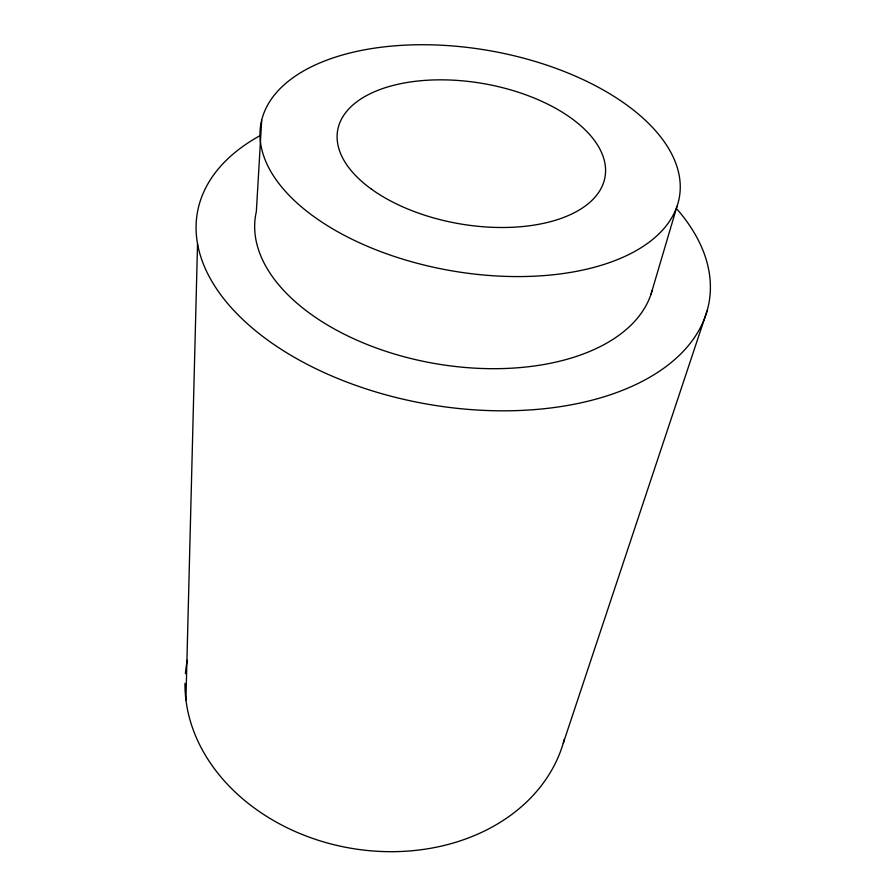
<?xml version="1.0" encoding="UTF-8"?>
<svg xmlns="http://www.w3.org/2000/svg" width="895" height="895" viewBox="0 0 895 895"><rect width="100%" height="100%" fill="white"/><g stroke="black" fill="none" stroke-linecap="round" stroke-linejoin="round"><path stroke-width="1.34" d="M185.925 699.968L197.538 243.809M261.687 120.198L256.35 211.6A201.923 115.444 9.9 0 0 426.4 361.96A201.923 115.444 9.9 0 0 652.142 290.495M650.933 294.477L677.045 206.242A212.428 111.685 9.9 0 0 398.376 45.555A212.428 111.685 9.9 0 0 334.931 230.16A212.428 111.685 9.9 0 0 677.045 206.242M563.246 743.264L707.128 310.755M564.376 739.203A192.749 154.354 9.9 0 1 356.456 849.131A192.749 154.354 9.9 0 1 184.963 683.332M185.41 673.7A192.749 154.354 9.9 0 1 187.29 660.275M677.101 209.262A259.751 149.017 9.9 0 1 603.89 396.832A259.751 149.017 9.9 0 1 262.85 336.498A259.751 149.017 9.9 0 1 260.266 135.525M371.447 189.147A135.704 71.108 9.9 0 0 598.956 192A135.704 71.108 9.9 0 0 443.618 79.856A135.704 71.108 9.9 0 0 371.447 189.147"/></g></svg>
